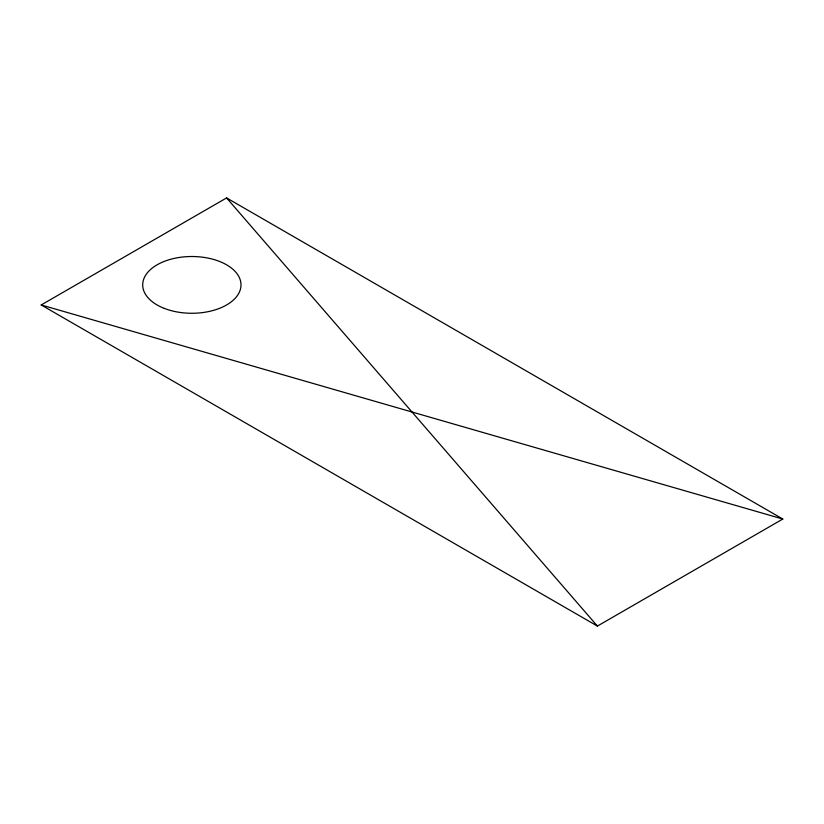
<?xml version="1.0" encoding="UTF-8"?>
<svg xmlns="http://www.w3.org/2000/svg" width="824" height="824" viewBox="0 0 824 824"><rect width="100%" height="100%" fill="white"/><g stroke="black" fill="none" stroke-linecap="round" stroke-linejoin="round"><path stroke-width="1.24" d="M41.2 304.962L226.6 197.925L782.8 519.038L597.4 626.075L41.2 304.962L782.8 519.038M226.6 197.925L597.4 626.075M164.285 308.392A49.162 28.387 0 0 0 240.876 286.917A49.162 28.387 0 0 0 170.352 259.364A49.162 28.387 0 0 0 164.285 308.392"/></g></svg>
